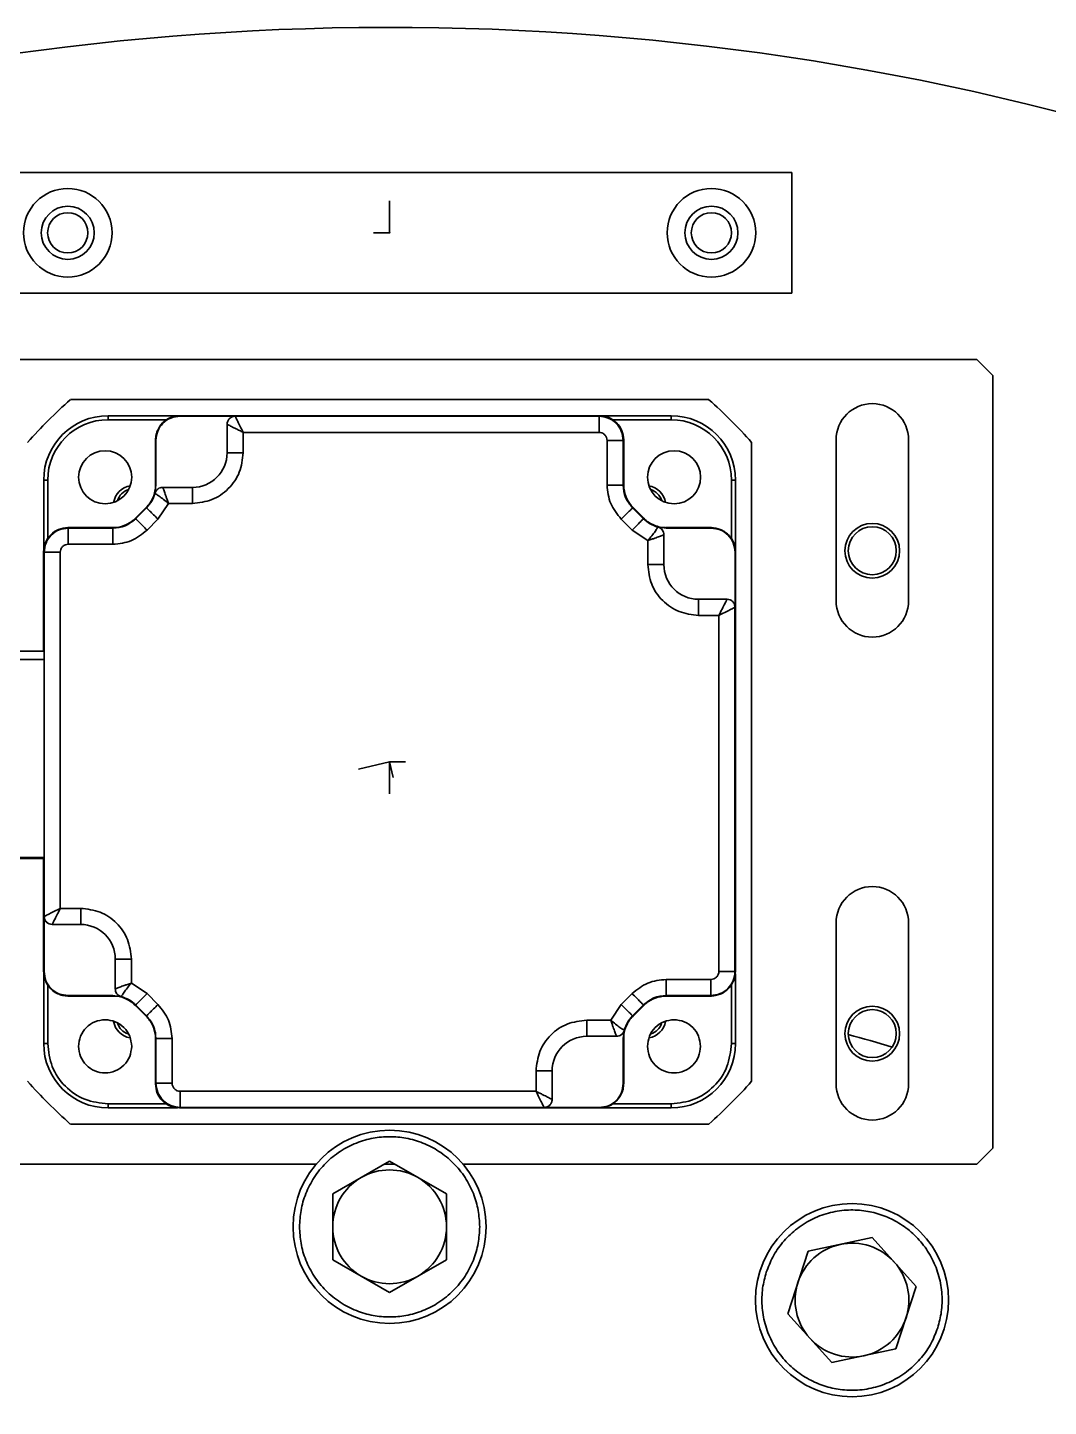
# Model space of a CAD drawing. Header units: millimetres. Extents: x -1052 to 3351, y 0 to 2015.
# Drawn here: x -251.562 to -249.685, y 1732.308 to 1734.842 of the extents above; entities that cross this region are included whole.
import ezdxf

# ---------------------------------------------------------------- set-up
doc = ezdxf.new("R2010")
doc.units = ezdxf.units.MM
doc.layers.add('AM_6', color=2, linetype='Continuous', lineweight=35)

msp = doc.modelspace()

# ---------------------------------------------------------------- linework, layer by layer
at = {"layer": 'AM_6'}
for p, q in [((-251.6358, 1734.576), (-250.1566, 1734.576)), ((-250.1566, 1734.576), (-250.1566, 1734.3541)), ((-250.8962, 1734.4651), (-250.8962, 1734.5236)), ((-250.8962, 1734.4651), (-250.9255, 1734.4651)), ((-250.1566, 1734.3541), (-251.6358, 1734.3541)), ((-251.929, 1734.2324), (-249.8164, 1734.2324)), ((-249.8164, 1734.2324), (-249.7868, 1734.2028)), ((-249.7868, 1734.2028), (-249.7868, 1732.7828)), ((-251.4832, 1734.1585), (-250.3092, 1734.1585)), ((-251.4139, 1734.1288), (-251.4139, 1734.1214)), ((-251.4139, 1734.1288), (-251.2822, 1734.1288)), ((-251.3068, 1734.1214), (-251.4139, 1734.1214)), ((-251.2823, 1734.1289), (-250.5101, 1734.1289)), ((-251.2823, 1734.1289), (-251.2821, 1734.1287)), ((-251.2821, 1734.1287), (-251.2815, 1734.1281)), ((-250.599, 1734.1287), (-251.2821, 1734.1287)), ((-251.2815, 1734.1281), (-251.1802, 1734.1281)), ((-251.1802, 1734.1281), (-251.1802, 1734.1279)), ((-251.1802, 1734.1279), (-250.5111, 1734.1279)), ((-250.5974, 1734.1286), (-250.599, 1734.1287)), ((-250.5983, 1734.1286), (-250.5104, 1734.1286)), ((-250.5105, 1734.1286), (-250.5974, 1734.1286)), ((-250.5111, 1734.1279), (-250.5105, 1734.1286)), ((-250.5111, 1734.1279), (-250.5111, 1734.0983)), ((-250.5104, 1734.1286), (-250.5101, 1734.1289)), ((-250.5102, 1734.1288), (-250.3785, 1734.1288)), ((-250.3785, 1734.1214), (-250.4856, 1734.1214)), ((-250.3785, 1734.1288), (-250.3785, 1734.1214)), ((-251.195, 1734.1131), (-251.195, 1734.1133)), ((-251.195, 1734.1131), (-251.195, 1734.0608)), ((-250.5111, 1734.0983), (-251.1654, 1734.0983)), ((-251.1654, 1734.0983), (-251.1654, 1734.0608)), ((-251.3264, 1734.0843), (-251.3267, 1734.0845)), ((-251.3267, 1734.0845), (-251.3267, 1734.0001)), ((-251.3265, 1734.0843), (-251.3259, 1734.0837)), ((-251.3265, 1734.0843), (-251.3265, 1734.0019)), ((-251.3259, 1734.0837), (-251.3259, 1734.0016)), ((-250.4964, 1734.0015), (-250.4964, 1734.0835)), ((-250.4661, 1734.0842), (-250.4668, 1734.0835)), ((-250.4668, 1734.0835), (-250.4668, 1734.0015)), ((-250.4661, 1734.0018), (-250.4661, 1734.0842)), ((-250.4658, 1734.0845), (-250.466, 1734.0843)), ((-250.466, 1734.0843), (-250.466, 1733.9996)), ((-250.4658, 1734.0845), (-250.4658, 1733.9964)), ((-250.2306, 1734.0799), (-250.2306, 1732.9058)), ((-250.0753, 1733.7887), (-250.0753, 1734.0845)), ((-249.9421, 1733.7887), (-249.9421, 1734.0845)), ((-251.195, 1734.0608), (-251.1654, 1734.0608)), ((-251.5248, 1734.0106), (-251.5322, 1734.0106)), ((-251.5322, 1734.0106), (-251.5322, 1733.8789)), ((-251.5248, 1734.0106), (-251.5248, 1733.9034)), ((-251.3259, 1734.0016), (-251.3279, 1733.9863)), ((-251.3259, 1734.0016), (-251.3265, 1734.0019)), ((-251.3136, 1733.9972), (-251.3134, 1733.9972)), ((-251.3134, 1733.9972), (-251.2586, 1733.9972)), ((-251.2586, 1733.9972), (-251.2586, 1733.9677)), ((-250.4661, 1734.0018), (-250.4668, 1734.0015)), ((-250.4659, 1733.9972), (-250.4661, 1734.0018)), ((-250.2602, 1734.0106), (-250.2676, 1734.0106)), ((-250.2676, 1733.9034), (-250.2676, 1734.0106)), ((-250.2602, 1734.0106), (-250.2602, 1733.8789)), ((-251.3277, 1733.9863), (-251.3279, 1733.9863)), ((-251.3028, 1733.9677), (-251.3221, 1733.9388)), ((-251.2586, 1733.9677), (-251.3028, 1733.9677)), ((-251.3643, 1733.9398), (-251.3635, 1733.9406)), ((-251.3438, 1733.96), (-251.3634, 1733.9404)), ((-251.3631, 1733.9396), (-251.3634, 1733.9404)), ((-251.3631, 1733.9396), (-251.343, 1733.9597)), ((-251.3439, 1733.9602), (-251.3427, 1733.9614)), ((-251.343, 1733.9597), (-251.3438, 1733.96)), ((-251.3221, 1733.9388), (-251.3421, 1733.9187)), ((-250.4503, 1733.9187), (-250.4704, 1733.9388)), ((-250.4494, 1733.9597), (-250.4486, 1733.96)), ((-250.4494, 1733.9597), (-250.4294, 1733.9396)), ((-250.4492, 1733.9609), (-250.4276, 1733.9393)), ((-250.429, 1733.9404), (-250.4486, 1733.96)), ((-250.4294, 1733.9396), (-250.429, 1733.9404)), ((-251.4879, 1733.9233), (-251.4876, 1733.923)), ((-251.4879, 1733.9233), (-251.3998, 1733.9233)), ((-251.4876, 1733.923), (-251.403, 1733.923)), ((-251.4876, 1733.9229), (-251.4869, 1733.9223)), ((-251.4052, 1733.9229), (-251.4876, 1733.9229)), ((-251.4869, 1733.9223), (-251.4049, 1733.9223)), ((-251.4869, 1733.9223), (-251.4869, 1733.8927)), ((-251.4006, 1733.9231), (-251.4052, 1733.9229)), ((-251.4052, 1733.9229), (-251.4049, 1733.9223)), ((-251.4049, 1733.9223), (-251.4049, 1733.8927)), ((-250.4214, 1733.8994), (-250.4503, 1733.9187)), ((-250.4028, 1733.9243), (-250.4028, 1733.9245)), ((-250.3874, 1733.9225), (-250.4028, 1733.9245)), ((-250.389, 1733.9233), (-250.3045, 1733.9233)), ((-250.3874, 1733.9225), (-250.3872, 1733.9231)), ((-250.3874, 1733.9225), (-250.3053, 1733.9225)), ((-250.3047, 1733.9231), (-250.3872, 1733.9231)), ((-250.3053, 1733.9225), (-250.3047, 1733.9231)), ((-250.3047, 1733.9231), (-250.3045, 1733.9233)), ((-251.4049, 1733.8927), (-251.4869, 1733.8927)), ((-250.4214, 1733.8552), (-250.4214, 1733.8994)), ((-250.3918, 1733.91), (-250.3918, 1733.8552)), ((-251.5323, 1733.8789), (-251.532, 1733.8787)), ((-251.5323, 1733.8789), (-251.5323, 1733.6964)), ((-251.532, 1733.8787), (-251.532, 1733.7908)), ((-251.5313, 1733.8779), (-251.5319, 1733.8786)), ((-251.5319, 1733.8786), (-251.5319, 1733.7916)), ((-251.5313, 1733.8779), (-251.5313, 1733.6807)), ((-251.5017, 1733.8779), (-251.5017, 1733.2236)), ((-250.2603, 1733.8787), (-250.261, 1733.8781)), ((-250.261, 1733.8781), (-250.261, 1733.7768)), ((-250.2603, 1733.1956), (-250.2603, 1733.8787)), ((-250.2602, 1733.8789), (-250.2602, 1733.1068)), ((-250.3918, 1733.8552), (-250.4214, 1733.8552)), ((-251.5321, 1733.7901), (-251.5319, 1733.7916)), ((-251.5321, 1733.7901), (-251.5321, 1733.6964)), ((-250.3282, 1733.7916), (-250.276, 1733.7916)), ((-250.3282, 1733.7916), (-250.3282, 1733.762)), ((-250.2907, 1733.762), (-250.3282, 1733.762)), ((-250.2907, 1733.1078), (-250.2907, 1733.762)), ((-250.2612, 1733.7768), (-250.2612, 1733.1078)), ((-250.261, 1733.7768), (-250.2612, 1733.7768)), ((-251.7087, 1733.6964), (-251.5312, 1733.6964)), ((-251.5312, 1733.6807), (-251.5312, 1733.6964)), ((-251.5312, 1733.6807), (-251.6644, 1733.6807)), ((-251.5312, 1733.6807), (-251.5312, 1733.3168)), ((-250.8962, 1733.4928), (-250.9532, 1733.4795)), ((-250.8962, 1733.4928), (-250.8669, 1733.4928)), ((-250.8962, 1733.4928), (-250.8962, 1733.4343)), ((-250.8962, 1733.4928), (-250.8896, 1733.4643)), ((-251.7087, 1733.3168), (-251.5312, 1733.3168)), ((-251.599, 1733.3153), (-251.5323, 1733.3153)), ((-251.5323, 1733.3168), (-251.5323, 1733.1068)), ((-251.5321, 1733.3168), (-251.5321, 1733.1069)), ((-251.5313, 1733.3168), (-251.5313, 1733.2088)), ((-251.5315, 1733.2088), (-251.5315, 1733.1076)), ((-251.5313, 1733.2088), (-251.5315, 1733.2088)), ((-251.5017, 1733.2236), (-251.4642, 1733.2236)), ((-251.4642, 1733.194), (-251.4642, 1733.2236)), ((-251.5165, 1733.194), (-251.5167, 1733.194)), ((-251.4642, 1733.194), (-251.5165, 1733.194)), ((-250.2605, 1733.194), (-250.2603, 1733.1956)), ((-250.2605, 1733.1071), (-250.2605, 1733.194)), ((-250.2604, 1733.1949), (-250.2604, 1733.107)), ((-250.0753, 1732.9012), (-250.0753, 1733.197)), ((-249.9421, 1732.9012), (-249.9421, 1733.197)), ((-251.4006, 1733.1304), (-251.371, 1733.1304)), ((-251.4006, 1733.0757), (-251.4006, 1733.1304)), ((-251.371, 1733.1304), (-251.371, 1733.0863)), ((-251.5321, 1733.1069), (-251.5323, 1733.1068)), ((-251.5322, 1733.1068), (-251.5322, 1732.9751)), ((-251.5315, 1733.1076), (-251.5321, 1733.1069)), ((-250.2612, 1733.1078), (-250.2605, 1733.1071)), ((-250.2604, 1733.107), (-250.2602, 1733.1068)), ((-250.2602, 1733.1032), (-250.2602, 1732.9751)), ((-251.5248, 1733.0823), (-251.5248, 1732.9751)), ((-251.371, 1733.0863), (-251.3421, 1733.067)), ((-250.3875, 1733.093), (-250.3875, 1733.0634)), ((-250.3875, 1733.093), (-250.3055, 1733.093)), ((-250.3055, 1733.093), (-250.3055, 1733.0634)), ((-250.2676, 1732.9751), (-250.2676, 1733.0823)), ((-251.4879, 1733.0624), (-251.4035, 1733.0624)), ((-251.4877, 1733.0626), (-251.4871, 1733.0632)), ((-251.4877, 1733.0626), (-251.4052, 1733.0626)), ((-251.4871, 1733.0632), (-251.405, 1733.0632)), ((-251.405, 1733.0632), (-251.4052, 1733.0626)), ((-251.3897, 1733.0612), (-251.405, 1733.0632)), ((-251.3896, 1733.0614), (-251.3897, 1733.0612)), ((-251.3421, 1733.067), (-251.3221, 1733.0469)), ((-250.4704, 1733.0469), (-250.4503, 1733.067)), ((-250.3926, 1733.0624), (-250.3045, 1733.0624)), ((-250.3918, 1733.0625), (-250.3872, 1733.0627)), ((-250.3894, 1733.0626), (-250.3048, 1733.0626)), ((-250.3055, 1733.0634), (-250.3875, 1733.0634)), ((-250.3872, 1733.0627), (-250.3875, 1733.0634)), ((-250.3049, 1733.0627), (-250.3872, 1733.0627)), ((-250.3055, 1733.0634), (-250.3049, 1733.0627)), ((-250.3045, 1733.0624), (-250.3048, 1733.0626)), ((-251.3648, 1733.0464), (-251.3635, 1733.0451)), ((-251.3634, 1733.0452), (-251.3631, 1733.0461)), ((-251.3634, 1733.0452), (-251.3438, 1733.0256)), ((-251.343, 1733.026), (-251.3631, 1733.0461)), ((-251.3439, 1733.0255), (-251.3432, 1733.0248)), ((-251.343, 1733.026), (-251.3438, 1733.0256)), ((-250.4896, 1733.018), (-250.4704, 1733.0469)), ((-250.4498, 1733.0243), (-250.4485, 1733.0255)), ((-250.4294, 1733.0461), (-250.4494, 1733.026)), ((-250.4486, 1733.0256), (-250.4494, 1733.026)), ((-250.429, 1733.0452), (-250.4486, 1733.0256)), ((-250.4294, 1733.0461), (-250.429, 1733.0452)), ((-250.4289, 1733.0451), (-250.4282, 1733.0458)), ((-250.5338, 1733.018), (-250.4896, 1733.018)), ((-250.5338, 1732.9884), (-250.5338, 1733.018)), ((-251.5248, 1732.9751), (-251.5322, 1732.9751)), ((-251.3267, 1732.996), (-251.3267, 1732.9893)), ((-251.3267, 1732.9892), (-251.3267, 1732.9012)), ((-251.3265, 1732.9884), (-251.3263, 1732.9839)), ((-251.3264, 1732.9861), (-251.3264, 1732.9014)), ((-251.3263, 1732.9839), (-251.3257, 1732.9841)), ((-251.3263, 1732.9015), (-251.3263, 1732.9839)), ((-251.3257, 1732.9022), (-251.3257, 1732.9841)), ((-251.2961, 1732.9841), (-251.2961, 1732.9022)), ((-250.4791, 1732.9884), (-250.5338, 1732.9884)), ((-250.4666, 1732.9841), (-250.4645, 1732.9994)), ((-250.4666, 1732.9841), (-250.4659, 1732.9838)), ((-250.4666, 1732.9841), (-250.4666, 1732.902)), ((-250.4659, 1732.9013), (-250.4659, 1732.9838)), ((-250.4658, 1732.9856), (-250.4658, 1732.9012)), ((-250.4648, 1732.9994), (-250.4645, 1732.9994)), ((-250.2602, 1732.9751), (-250.2676, 1732.9751)), ((-250.627, 1732.8874), (-250.627, 1732.9248)), ((-250.5974, 1732.9248), (-250.627, 1732.9248)), ((-250.5974, 1732.9248), (-250.5974, 1732.8726)), ((-251.3267, 1732.9012), (-251.3264, 1732.9014)), ((-251.3257, 1732.9022), (-251.3263, 1732.9015)), ((-250.4666, 1732.902), (-250.4659, 1732.9013)), ((-251.2813, 1732.8874), (-250.627, 1732.8874)), ((-251.2813, 1732.8874), (-251.2813, 1732.8578)), ((-251.4139, 1732.8642), (-251.3068, 1732.8642)), ((-251.4139, 1732.8642), (-251.4139, 1732.8568)), ((-251.2859, 1732.8568), (-251.4139, 1732.8568)), ((-251.2823, 1732.8568), (-251.282, 1732.857)), ((-251.282, 1732.857), (-251.1942, 1732.857)), ((-251.2819, 1732.8571), (-251.2813, 1732.8578)), ((-251.195, 1732.8571), (-251.2819, 1732.8571)), ((-250.6122, 1732.8578), (-251.2813, 1732.8578)), ((-251.1935, 1732.857), (-251.195, 1732.8571)), ((-250.5103, 1732.857), (-251.1935, 1732.857)), ((-250.6122, 1732.8578), (-250.6122, 1732.8576)), ((-250.6122, 1732.8576), (-250.5109, 1732.8576)), ((-250.5109, 1732.8576), (-250.5103, 1732.857)), ((-250.5103, 1732.857), (-250.5101, 1732.8568)), ((-250.5102, 1732.8568), (-250.3785, 1732.8568)), ((-250.4856, 1732.8642), (-250.3785, 1732.8642)), ((-250.3785, 1732.8568), (-250.3785, 1732.8642)), ((-250.3092, 1732.8272), (-251.4832, 1732.8272)), ((-249.7868, 1732.7828), (-249.8164, 1732.7532)), ((-251.0314, 1732.7532), (-251.976, 1732.7532)), ((-250.8962, 1732.759), (-251.0008, 1732.6987)), ((-250.8862, 1732.7532), (-250.9063, 1732.7532)), ((-250.7916, 1732.6987), (-250.8962, 1732.759)), ((-249.8164, 1732.7532), (-250.761, 1732.7532)), ((-251.0008, 1732.6987), (-251.0008, 1732.5779)), ((-250.7916, 1732.5779), (-250.7916, 1732.6987)), ((-250.0087, 1732.6185), (-250.1268, 1732.5934)), ((-249.9279, 1732.5287), (-250.0087, 1732.6185)), ((-251.0008, 1732.5779), (-250.8962, 1732.5175)), ((-250.8962, 1732.5175), (-250.7916, 1732.5779)), ((-250.1268, 1732.5934), (-250.1642, 1732.4785)), ((-249.9652, 1732.4139), (-249.9279, 1732.5287)), ((-250.1642, 1732.4785), (-250.0833, 1732.3888)), ((-250.0833, 1732.3888), (-249.9652, 1732.4139))]:
    msp.add_line(p, q, dxfattribs=at)
for centre, radius in [((-251.4879, 1734.4651), 0.0814), ((-250.3045, 1734.4651), 0.0814), ((-251.4879, 1734.4651), 0.0488), ((-251.4879, 1734.4651), 0.037), ((-250.3045, 1734.4651), 0.0488), ((-250.3045, 1734.4651), 0.037), ((-251.4192, 1734.0158), 0.0488), ((-250.3732, 1734.0158), 0.0488), ((-250.0087, 1733.8808), 0.0503), ((-250.0087, 1733.8808), 0.0441), ((-250.0087, 1732.9933), 0.0503), ((-250.0087, 1732.9933), 0.0441), ((-250.8962, 1732.6383), 0.1775), ((-250.046, 1732.5036), 0.1775)]:
    msp.add_circle(centre, radius, dxfattribs=at)
for centre, radius, start, end in [((-250.8962, 1729.887), 4.9553, 0, 218.4103), ((-250.8962, 1733.4928), 0.8875, 131.4096, 138.5904), ((-250.8962, 1733.4928), 0.8875, 41.4096, 48.5904), ((-250.0087, 1734.0845), 0.0666, 0, 180), ((-251.4139, 1734.0106), 0.1183, 90, 180), ((-251.4139, 1734.0106), 0.1109, 90, 180), ((-250.3785, 1734.0106), 0.1183, 0, 90), ((-250.3785, 1734.0106), 0.1109, 0, 90), ((-251.2586, 1734.0608), 0.0636, 270, 0), ((-251.3669, 1733.9635), 0.0373, 99.2243, 170.7757), ((-251.3669, 1733.9635), 0.0311, 106.873, 163.127), ((-250.4255, 1733.9635), 0.0373, 9.2243, 80.7757), ((-250.4255, 1733.9635), 0.0311, 16.873, 73.127), ((-250.3282, 1733.8552), 0.0636, 180, 270), ((-250.0087, 1733.7887), 0.0666, 180, 0), ((-250.0087, 1733.197), 0.0666, 0, 180), ((-251.4642, 1733.1304), 0.0636, 0, 90), ((-251.3669, 1733.0222), 0.0373, 190.4721, 259.4272), ((-251.3669, 1733.0222), 0.0311, 199.2804, 249.9842), ((-250.4255, 1733.0222), 0.0373, 280.534, 349.3965), ((-250.4255, 1733.0222), 0.0311, 288.9003, 340.2097), ((-251.4139, 1732.9751), 0.1183, 180, 270), ((-250.5338, 1732.9248), 0.0636, 90, 180), ((-250.3785, 1732.9751), 0.1183, 270, 0), ((-250.8962, 1729.887), 3.2172, 73.307, 74.8022), ((-250.8962, 1733.4928), 0.8875, 221.4096, 228.5904), ((-250.8962, 1733.4928), 0.8875, 311.4096, 318.5904), ((-250.0087, 1732.9012), 0.0666, 180, 0), ((-250.8962, 1732.6383), 0.1046, 120, 180), ((-250.8962, 1732.6383), 0.1046, 60, 120), ((-250.8962, 1732.6383), 0.1046, 0, 60), ((-250.8962, 1732.6383), 0.1046, 180, 240), ((-250.8962, 1732.6383), 0.1046, 300, 0), ((-250.046, 1732.5036), 0.1046, 102, 162), ((-250.046, 1732.5036), 0.1046, 42, 102), ((-250.046, 1732.5036), 0.1046, 342, 42), ((-250.8962, 1732.6383), 0.1046, 240, 300), ((-250.046, 1732.5036), 0.1046, 162, 222), ((-250.046, 1732.5036), 0.1046, 282, 342), ((-250.046, 1732.5036), 0.1046, 222, 282)]:
    msp.add_arc(centre, radius, start, end, dxfattribs=at)
for points, knots in [([(-251.2821, 1734.1287), (-251.2855, 1734.1285), (-251.2918, 1734.1282), (-251.3028, 1734.1242), (-251.3142, 1734.1164), (-251.322, 1734.105), (-251.3259, 1734.094), (-251.3263, 1734.0877), (-251.3265, 1734.0843)], [0, 0, 0, 0, 0.681731, 1.27337, 2.354131, 3.434892, 4.026531, 4.708261, 4.708261, 4.708261, 4.708261]), ([(-251.2815, 1734.1281), (-251.2873, 1734.1274), (-251.2989, 1734.1261), (-251.3136, 1734.1158), (-251.3239, 1734.1012), (-251.3252, 1734.0895), (-251.3259, 1734.0837)], [0, 0, 0, 0, 1.174887, 2.349774, 3.52466, 4.699548, 4.699548, 4.699548, 4.699548]), ([(-251.1654, 1734.0983), (-251.1672, 1734.1019), (-251.1709, 1734.1092), (-251.175, 1734.1174), (-251.1776, 1734.1227), (-251.1791, 1734.1257), (-251.18, 1734.1275), (-251.1802, 1734.1278), (-251.1802, 1734.1279)], [0, 0, 0, 0, 0.553342, 1.10482, 1.410588, 1.699695, 1.9741, 2.236088, 2.236088, 2.236088, 2.236088]), ([(-250.4661, 1734.0842), (-250.4668, 1734.09), (-250.4681, 1734.1016), (-250.4784, 1734.1163), (-250.493, 1734.1266), (-250.5047, 1734.1279), (-250.5105, 1734.1286)], [0, 0, 0, 0, 1.174887, 2.349774, 3.52466, 4.699548, 4.699548, 4.699548, 4.699548]), ([(-250.466, 1734.0843), (-250.4667, 1734.0901), (-250.468, 1734.1017), (-250.4783, 1734.1164), (-250.493, 1734.1266), (-250.5046, 1734.128), (-250.5104, 1734.1286)], [0, 0, 0, 0, 1.175575, 2.35069, 3.525348, 4.699547, 4.699547, 4.699547, 4.699547]), ([(-250.4658, 1734.0845), (-250.4664, 1734.0903), (-250.4678, 1734.1019), (-250.478, 1734.1166), (-250.4927, 1734.1269), (-250.5043, 1734.1282), (-250.5101, 1734.1289)], [0, 0, 0, 0, 1.173467, 2.347879, 3.52324, 4.699549, 4.699549, 4.699549, 4.699549]), ([(-251.1654, 1734.0983), (-251.1677, 1734.0995), (-251.1721, 1734.1017), (-251.1795, 1734.1053), (-251.1872, 1734.1092), (-251.1924, 1734.1118), (-251.1947, 1734.1129), (-251.1949, 1734.113), (-251.195, 1734.1131)], [0, 0, 0, 0, 0.351748, 0.666422, 1.183744, 1.711427, 1.972672, 2.236078, 2.236078, 2.236078, 2.236078]), ([(-250.4964, 1734.0835), (-250.4966, 1734.0854), (-250.4969, 1734.0882), (-250.4987, 1734.0917), (-250.5006, 1734.094), (-250.503, 1734.096), (-250.5064, 1734.0978), (-250.5093, 1734.0981), (-250.5111, 1734.0983)], [0, 0, 0, 0, 0.375354, 0.579312, 0.78381, 0.987768, 1.192265, 1.567619, 1.567619, 1.567619, 1.567619]), ([(-251.3134, 1733.9972), (-251.3133, 1733.9971), (-251.3132, 1733.9969), (-251.3124, 1733.9947), (-251.3105, 1733.9896), (-251.3077, 1733.982), (-251.3052, 1733.9746), (-251.3036, 1733.9701), (-251.3028, 1733.9677)], [0, 0, 0, 0, 0.253344, 0.50689, 1.024391, 1.488757, 1.785259, 2.124159, 2.124159, 2.124159, 2.124159]), ([(-250.4704, 1733.9388), (-250.4778, 1733.948), (-250.4926, 1733.9663), (-250.4951, 1733.9898), (-250.4964, 1734.0015)], [0, 0, 0, 0, 2.345723, 4.691667, 4.691667, 4.691667, 4.691667]), ([(-250.4668, 1734.0015), (-250.466, 1733.9937), (-250.4643, 1733.978), (-250.4544, 1733.9658), (-250.4494, 1733.9597)], [0, 0, 0, 0, 1.564749, 3.129471, 3.129471, 3.129471, 3.129471]), ([(-251.3277, 1733.9863), (-251.3275, 1733.9862), (-251.3273, 1733.986), (-251.3257, 1733.985), (-251.3231, 1733.9833), (-251.3188, 1733.9804), (-251.3118, 1733.9753), (-251.3058, 1733.9702), (-251.3028, 1733.9677)], [0, 0, 0, 0, 0.26643, 0.531928, 0.796179, 1.059158, 1.580475, 2.101442, 2.101442, 2.101442, 2.101442]), ([(-251.4049, 1733.9223), (-251.3971, 1733.9231), (-251.3814, 1733.9247), (-251.3692, 1733.9346), (-251.3631, 1733.9396)], [0, 0, 0, 0, 1.564749, 3.129471, 3.129471, 3.129471, 3.129471]), ([(-251.3634, 1733.9404), (-251.3686, 1733.9361), (-251.379, 1733.9273), (-251.3924, 1733.9247), (-251.3991, 1733.9234)], [0, 0, 0, 0, 1.357586, 2.715173, 2.715173, 2.715173, 2.715173]), ([(-251.4879, 1733.9233), (-251.4937, 1733.9226), (-251.5053, 1733.9213), (-251.52, 1733.911), (-251.5303, 1733.8963), (-251.5316, 1733.8847), (-251.5323, 1733.8789)], [0, 0, 0, 0, 1.176295, 2.351652, 3.52607, 4.699549, 4.699549, 4.699549, 4.699549]), ([(-251.4876, 1733.923), (-251.4934, 1733.9224), (-251.5051, 1733.921), (-251.5197, 1733.9108), (-251.53, 1733.8961), (-251.5313, 1733.8845), (-251.532, 1733.8787)], [0, 0, 0, 0, 1.174168, 2.348814, 3.52394, 4.699546, 4.699546, 4.699546, 4.699546]), ([(-251.4876, 1733.9229), (-251.4934, 1733.9223), (-251.505, 1733.9209), (-251.5197, 1733.9107), (-251.5299, 1733.896), (-251.5313, 1733.8844), (-251.5319, 1733.8786)], [0, 0, 0, 0, 1.174887, 2.349774, 3.52466, 4.699548, 4.699548, 4.699548, 4.699548]), ([(-251.3421, 1733.9187), (-251.3513, 1733.9113), (-251.3697, 1733.8964), (-251.3932, 1733.8939), (-251.4049, 1733.8927)], [0, 0, 0, 0, 2.345723, 4.691667, 4.691667, 4.691667, 4.691667]), ([(-250.4028, 1733.9243), (-250.4029, 1733.9242), (-250.403, 1733.924), (-250.4041, 1733.9223), (-250.4057, 1733.9198), (-250.4087, 1733.9154), (-250.4138, 1733.9085), (-250.4189, 1733.9024), (-250.4214, 1733.8994)], [0, 0, 0, 0, 0.26643, 0.531928, 0.796179, 1.059158, 1.580475, 2.101442, 2.101442, 2.101442, 2.101442]), ([(-250.261, 1733.8781), (-250.2616, 1733.8839), (-250.263, 1733.8956), (-250.2732, 1733.9102), (-250.2879, 1733.9205), (-250.2995, 1733.9218), (-250.3053, 1733.9225)], [0, 0, 0, 0, 1.174887, 2.349774, 3.52466, 4.699548, 4.699548, 4.699548, 4.699548]), ([(-250.2603, 1733.8787), (-250.2609, 1733.8843), (-250.2619, 1733.8929), (-250.2674, 1733.9033), (-250.2731, 1733.9103), (-250.2802, 1733.9161), (-250.2905, 1733.9216), (-250.2991, 1733.9225), (-250.3047, 1733.9231)], [0, 0, 0, 0, 1.126081, 1.7385, 2.351458, 2.963876, 3.576835, 4.702915, 4.702915, 4.702915, 4.702915]), ([(-251.4869, 1733.8927), (-251.4887, 1733.8925), (-251.4916, 1733.8922), (-251.4951, 1733.8903), (-251.4974, 1733.8884), (-251.4993, 1733.8861), (-251.5012, 1733.8826), (-251.5015, 1733.8798), (-251.5017, 1733.8779)], [0, 0, 0, 0, 0.375354, 0.579312, 0.78381, 0.987768, 1.192265, 1.567619, 1.567619, 1.567619, 1.567619]), ([(-250.4214, 1733.8994), (-250.419, 1733.9002), (-250.4145, 1733.9018), (-250.4071, 1733.9043), (-250.3995, 1733.9071), (-250.3944, 1733.909), (-250.3921, 1733.9099), (-250.3919, 1733.9099), (-250.3918, 1733.91)], [0, 0, 0, 0, 0.338903, 0.635406, 1.099768, 1.617269, 1.870818, 2.124158, 2.124158, 2.124158, 2.124158]), ([(-250.276, 1733.7916), (-250.276, 1733.7915), (-250.2761, 1733.7913), (-250.2769, 1733.7897), (-250.2782, 1733.7871), (-250.2807, 1733.7822), (-250.2849, 1733.7738), (-250.2888, 1733.766), (-250.2907, 1733.762)], [0, 0, 0, 0, 0.244887, 0.501467, 0.771831, 1.05777, 1.63218, 2.23609, 2.23609, 2.23609, 2.23609]), ([(-250.2907, 1733.762), (-250.2871, 1733.7639), (-250.2799, 1733.7675), (-250.2716, 1733.7716), (-250.2663, 1733.7742), (-250.2633, 1733.7757), (-250.2615, 1733.7767), (-250.2613, 1733.7768), (-250.2612, 1733.7768)], [0, 0, 0, 0, 0.553342, 1.10482, 1.410588, 1.699695, 1.9741, 2.236088, 2.236088, 2.236088, 2.236088]), ([(-251.5017, 1733.2236), (-251.5053, 1733.2218), (-251.5126, 1733.2182), (-251.5208, 1733.214), (-251.5261, 1733.2114), (-251.5291, 1733.21), (-251.5309, 1733.209), (-251.5311, 1733.2089), (-251.5313, 1733.2088)], [0, 0, 0, 0, 0.553272, 1.104695, 1.410469, 1.6996, 1.974044, 2.236089, 2.236089, 2.236089, 2.236089]), ([(-251.5165, 1733.194), (-251.5164, 1733.1942), (-251.5163, 1733.1944), (-251.5152, 1733.1967), (-251.5126, 1733.2019), (-251.5087, 1733.2095), (-251.505, 1733.217), (-251.5028, 1733.2213), (-251.5017, 1733.2236)], [0, 0, 0, 0, 0.263406, 0.524652, 1.052334, 1.569656, 1.88433, 2.236078, 2.236078, 2.236078, 2.236078]), ([(-251.5321, 1733.1069), (-251.5319, 1733.1036), (-251.5315, 1733.0973), (-251.5276, 1733.0863), (-251.5198, 1733.0748), (-251.5084, 1733.0671), (-251.4974, 1733.0631), (-251.4911, 1733.0628), (-251.4877, 1733.0626)], [0, 0, 0, 0, 0.681731, 1.27337, 2.354131, 3.434892, 4.026531, 4.708261, 4.708261, 4.708261, 4.708261]), ([(-251.5315, 1733.1076), (-251.5308, 1733.1017), (-251.5295, 1733.0901), (-251.5192, 1733.0755), (-251.5045, 1733.0652), (-251.4929, 1733.0639), (-251.4871, 1733.0632)], [0, 0, 0, 0, 1.174887, 2.349774, 3.52466, 4.699548, 4.699548, 4.699548, 4.699548]), ([(-250.3055, 1733.093), (-250.3037, 1733.0932), (-250.3008, 1733.0935), (-250.2974, 1733.0953), (-250.295, 1733.0972), (-250.2931, 1733.0996), (-250.2913, 1733.103), (-250.2909, 1733.1059), (-250.2907, 1733.1078)], [0, 0, 0, 0, 0.375354, 0.579312, 0.78381, 0.987768, 1.192265, 1.567619, 1.567619, 1.567619, 1.567619]), ([(-250.3049, 1733.0627), (-250.3015, 1733.0629), (-250.2952, 1733.0633), (-250.2842, 1733.0672), (-250.2728, 1733.075), (-250.265, 1733.0865), (-250.2611, 1733.0974), (-250.2607, 1733.1037), (-250.2605, 1733.1071)], [0, 0, 0, 0, 0.681731, 1.27337, 2.354131, 3.434892, 4.026531, 4.708261, 4.708261, 4.708261, 4.708261]), ([(-251.371, 1733.0863), (-251.3734, 1733.0854), (-251.3779, 1733.0839), (-251.3854, 1733.0814), (-251.3929, 1733.0786), (-251.398, 1733.0767), (-251.4003, 1733.0758), (-251.4005, 1733.0757), (-251.4006, 1733.0757)], [0, 0, 0, 0, 0.338899, 0.635401, 1.099768, 1.617269, 1.870814, 2.124159, 2.124159, 2.124159, 2.124159]), ([(-251.3896, 1733.0614), (-251.3896, 1733.0615), (-251.3894, 1733.0617), (-251.3884, 1733.0634), (-251.3867, 1733.0659), (-251.3837, 1733.0703), (-251.3786, 1733.0772), (-251.3736, 1733.0832), (-251.371, 1733.0863)], [0, 0, 0, 0, 0.26643, 0.531928, 0.796179, 1.059158, 1.580475, 2.101442, 2.101442, 2.101442, 2.101442]), ([(-250.4503, 1733.067), (-250.4411, 1733.0744), (-250.4227, 1733.0892), (-250.3993, 1733.0917), (-250.3875, 1733.093)], [0, 0, 0, 0, 2.345721, 4.691664, 4.691664, 4.691664, 4.691664]), ([(-250.3875, 1733.0634), (-250.3954, 1733.0626), (-250.411, 1733.061), (-250.4232, 1733.051), (-250.4294, 1733.0461)], [0, 0, 0, 0, 1.564781, 3.129515, 3.129515, 3.129515, 3.129515]), ([(-251.3438, 1733.0256), (-251.3394, 1733.0204), (-251.3307, 1733.01), (-251.3281, 1732.9967), (-251.3268, 1732.99)], [0, 0, 0, 0, 1.357586, 2.715172, 2.715172, 2.715172, 2.715172]), ([(-251.3257, 1732.9841), (-251.3265, 1732.992), (-251.3281, 1733.0077), (-251.338, 1733.0199), (-251.343, 1733.026)], [0, 0, 0, 0, 1.564749, 3.129471, 3.129471, 3.129471, 3.129471]), ([(-251.3221, 1733.0469), (-251.3146, 1733.0377), (-251.2998, 1733.0194), (-251.2973, 1732.9959), (-251.2961, 1732.9841)], [0, 0, 0, 0, 2.345723, 4.691667, 4.691667, 4.691667, 4.691667]), ([(-250.4648, 1732.9994), (-250.4649, 1732.9995), (-250.4651, 1732.9996), (-250.4668, 1733.0007), (-250.4693, 1733.0023), (-250.4736, 1733.0053), (-250.4806, 1733.0104), (-250.4866, 1733.0155), (-250.4896, 1733.018)], [0, 0, 0, 0, 0.26643, 0.531928, 0.796179, 1.059158, 1.580475, 2.101442, 2.101442, 2.101442, 2.101442]), ([(-250.4896, 1733.018), (-250.4888, 1733.0156), (-250.4873, 1733.0111), (-250.4847, 1733.0037), (-250.482, 1732.9961), (-250.48, 1732.991), (-250.4792, 1732.9888), (-250.4791, 1732.9885), (-250.4791, 1732.9884)], [0, 0, 0, 0, 0.338899, 0.635401, 1.099768, 1.617269, 1.870815, 2.124159, 2.124159, 2.124159, 2.124159]), ([(-251.3267, 1732.9012), (-251.326, 1732.8953), (-251.3246, 1732.8837), (-251.3144, 1732.869), (-251.2997, 1732.8588), (-251.2881, 1732.8575), (-251.2823, 1732.8568)], [0, 0, 0, 0, 1.176298, 2.351655, 3.526072, 4.699549, 4.699549, 4.699549, 4.699549]), ([(-251.3264, 1732.9014), (-251.3257, 1732.8956), (-251.3244, 1732.884), (-251.3141, 1732.8693), (-251.2995, 1732.859), (-251.2878, 1732.8577), (-251.282, 1732.857)], [0, 0, 0, 0, 1.175331, 2.350365, 3.525104, 4.699547, 4.699547, 4.699547, 4.699547]), ([(-251.3263, 1732.9015), (-251.3257, 1732.8957), (-251.3243, 1732.8841), (-251.3141, 1732.8694), (-251.2994, 1732.8591), (-251.2878, 1732.8578), (-251.2819, 1732.8571)], [0, 0, 0, 0, 1.174887, 2.349774, 3.52466, 4.699548, 4.699548, 4.699548, 4.699548]), ([(-251.2961, 1732.9022), (-251.2959, 1732.9003), (-251.2956, 1732.8974), (-251.2937, 1732.894), (-251.2918, 1732.8916), (-251.2895, 1732.8897), (-251.286, 1732.8879), (-251.2831, 1732.8876), (-251.2813, 1732.8874)], [0, 0, 0, 0, 0.375354, 0.579312, 0.78381, 0.987767, 1.192265, 1.567619, 1.567619, 1.567619, 1.567619]), ([(-250.5109, 1732.8576), (-250.5051, 1732.8582), (-250.4935, 1732.8596), (-250.4788, 1732.8698), (-250.4686, 1732.8845), (-250.4672, 1732.8961), (-250.4666, 1732.902)], [0, 0, 0, 0, 1.174887, 2.349774, 3.52466, 4.699548, 4.699548, 4.699548, 4.699548]), ([(-250.5103, 1732.857), (-250.507, 1732.8572), (-250.5007, 1732.8575), (-250.4897, 1732.8615), (-250.4782, 1732.8692), (-250.4705, 1732.8807), (-250.4665, 1732.8917), (-250.4661, 1732.898), (-250.4659, 1732.9013)], [0, 0, 0, 0, 0.681731, 1.27337, 2.354131, 3.434892, 4.026531, 4.708261, 4.708261, 4.708261, 4.708261]), ([(-250.5974, 1732.8726), (-250.5975, 1732.8726), (-250.5977, 1732.8728), (-250.6, 1732.8739), (-250.6052, 1732.8765), (-250.6129, 1732.8803), (-250.6203, 1732.884), (-250.6247, 1732.8862), (-250.627, 1732.8874)], [0, 0, 0, 0, 0.263406, 0.524652, 1.052334, 1.569656, 1.88433, 2.236078, 2.236078, 2.236078, 2.236078]), ([(-250.627, 1732.8874), (-250.6252, 1732.8837), (-250.6216, 1732.8765), (-250.6174, 1732.8682), (-250.6148, 1732.863), (-250.6133, 1732.86), (-250.6124, 1732.8581), (-250.6123, 1732.8579), (-250.6122, 1732.8578)], [0, 0, 0, 0, 0.553342, 1.10482, 1.410588, 1.699696, 1.9741, 2.236088, 2.236088, 2.236088, 2.236088]), ([(-250.7305, 1732.6383), (-250.7311, 1732.6484), (-250.7322, 1732.6692), (-250.7414, 1732.7001), (-250.7567, 1732.7298), (-250.7782, 1732.7563), (-250.8047, 1732.7778), (-250.8344, 1732.7932), (-250.8653, 1732.802), (-250.8962, 1732.8049), (-250.9271, 1732.802), (-250.958, 1732.7932), (-250.9877, 1732.7778), (-251.0142, 1732.7563), (-251.0357, 1732.7298), (-251.051, 1732.7001), (-251.0602, 1732.6692), (-251.0613, 1732.6484), (-251.0619, 1732.6383)], [0, 0, 0, 0, 2.04892, 4.22057, 6.482504, 8.792439, 11.102374, 13.364308, 15.535958, 17.584878, 19.633798, 21.805448, 24.067382, 26.377317, 28.687252, 30.949186, 33.120836, 35.169756, 35.169756, 35.169756, 35.169756]), ([(-249.8885, 1732.4524), (-249.8858, 1732.4622), (-249.8805, 1732.4823), (-249.8797, 1732.5146), (-249.8851, 1732.5475), (-249.8974, 1732.5794), (-249.9159, 1732.608), (-249.9394, 1732.6318), (-249.966, 1732.6498), (-249.9945, 1732.6621), (-250.0248, 1732.6689), (-250.0569, 1732.67), (-250.0899, 1732.6646), (-250.1218, 1732.6523), (-250.1504, 1732.6337), (-250.1742, 1732.6102), (-250.1925, 1732.5837), (-250.1999, 1732.5643), (-250.2036, 1732.5548)], [0, 0, 0, 0, 2.04892, 4.22057, 6.482504, 8.792439, 11.102374, 13.364308, 15.535958, 17.584878, 19.633798, 21.805448, 24.067382, 26.377317, 28.687252, 30.949186, 33.120836, 35.169756, 35.169756, 35.169756, 35.169756]), ([(-251.0619, 1732.6383), (-251.0613, 1732.6282), (-251.0602, 1732.6074), (-251.051, 1732.5765), (-251.0357, 1732.5468), (-251.0142, 1732.5203), (-250.9877, 1732.4988), (-250.958, 1732.4834), (-250.9271, 1732.4745), (-250.8962, 1732.4717), (-250.8653, 1732.4745), (-250.8344, 1732.4834), (-250.8047, 1732.4988), (-250.7782, 1732.5203), (-250.7567, 1732.5468), (-250.7414, 1732.5765), (-250.7322, 1732.6074), (-250.7311, 1732.6282), (-250.7305, 1732.6383)], [0, 0, 0, 0, 2.04892, 4.22057, 6.482504, 8.792439, 11.102374, 13.364308, 15.535958, 17.584878, 19.633798, 21.805448, 24.067382, 26.377317, 28.687252, 30.949186, 33.120836, 35.169756, 35.169756, 35.169756, 35.169756]), ([(-250.2036, 1732.5548), (-250.2062, 1732.545), (-250.2116, 1732.5249), (-250.2123, 1732.4927), (-250.207, 1732.4597), (-250.1947, 1732.4279), (-250.1761, 1732.3992), (-250.1527, 1732.3754), (-250.126, 1732.3574), (-250.0975, 1732.3452), (-250.0672, 1732.3383), (-250.0351, 1732.3372), (-250.0021, 1732.3427), (-249.9703, 1732.355), (-249.9416, 1732.3735), (-249.9179, 1732.397), (-249.8996, 1732.4235), (-249.8921, 1732.443), (-249.8885, 1732.4524)], [0, 0, 0, 0, 2.04892, 4.22057, 6.482504, 8.792439, 11.102374, 13.364308, 15.535958, 17.584878, 19.633798, 21.805448, 24.067382, 26.377317, 28.687252, 30.949186, 33.120836, 35.169756, 35.169756, 35.169756, 35.169756])]:
    msp.add_open_spline(points, degree=3, knots=knots, dxfattribs=at)
for points in [[(-251.195, 1734.1133), (-251.1948, 1734.1152), (-251.1943, 1734.1191), (-251.1909, 1734.124), (-251.186, 1734.1274), (-251.1822, 1734.1279), (-251.1802, 1734.1281)], [(-251.1802, 1734.1279), (-251.1822, 1734.1277), (-251.186, 1734.1272), (-251.1909, 1734.1238), (-251.1943, 1734.1189), (-251.1948, 1734.115), (-251.195, 1734.1131)], [(-250.4668, 1734.0835), (-250.4674, 1734.0893), (-250.4688, 1734.101), (-250.479, 1734.1156), (-250.4937, 1734.1259), (-250.5053, 1734.1272), (-250.5111, 1734.1279)], [(-250.4668, 1734.0835), (-250.4672, 1734.0835), (-250.4681, 1734.0835), (-250.475, 1734.0835), (-250.4847, 1734.0835), (-250.4925, 1734.0835), (-250.4964, 1734.0835)], [(-251.1654, 1734.0608), (-251.1668, 1734.0486), (-251.1696, 1734.0242), (-251.1912, 1733.9934), (-251.222, 1733.9719), (-251.2464, 1733.9691), (-251.2586, 1733.9677)], [(-251.3265, 1734.0019), (-251.3267, 1733.998), (-251.3271, 1733.9902), (-251.3307, 1733.9791), (-251.3361, 1733.9687), (-251.3412, 1733.9629), (-251.3438, 1733.96)], [(-251.3279, 1733.9863), (-251.3273, 1733.9878), (-251.3262, 1733.9909), (-251.3227, 1733.9944), (-251.3184, 1733.9968), (-251.3152, 1733.9971), (-251.3136, 1733.9972)], [(-251.3277, 1733.9863), (-251.3271, 1733.9878), (-251.326, 1733.9908), (-251.3225, 1733.9944), (-251.3182, 1733.9968), (-251.315, 1733.9971), (-251.3134, 1733.9972)], [(-250.4964, 1734.0015), (-250.4925, 1734.0015), (-250.4847, 1734.0015), (-250.475, 1734.0015), (-250.4681, 1734.0015), (-250.4672, 1734.0015), (-250.4668, 1734.0015)], [(-250.4486, 1733.96), (-250.453, 1733.9652), (-250.4617, 1733.9757), (-250.4643, 1733.989), (-250.4656, 1733.9957)], [(-251.343, 1733.9597), (-251.3396, 1733.9636), (-251.3327, 1733.9715), (-251.3293, 1733.9813), (-251.3277, 1733.9863)], [(-251.3631, 1733.9396), (-251.3627, 1733.9393), (-251.3621, 1733.9387), (-251.3573, 1733.9338), (-251.3504, 1733.9269), (-251.3449, 1733.9214), (-251.3421, 1733.9187)], [(-251.343, 1733.9597), (-251.3427, 1733.9594), (-251.342, 1733.9587), (-251.3372, 1733.9539), (-251.3303, 1733.947), (-251.3248, 1733.9415), (-251.3221, 1733.9388)], [(-250.4494, 1733.9597), (-250.4498, 1733.9594), (-250.4504, 1733.9587), (-250.4552, 1733.9539), (-250.4621, 1733.947), (-250.4676, 1733.9415), (-250.4704, 1733.9388)], [(-250.4294, 1733.9396), (-250.4297, 1733.9393), (-250.4303, 1733.9387), (-250.4352, 1733.9338), (-250.4421, 1733.9269), (-250.4475, 1733.9214), (-250.4503, 1733.9187)], [(-250.4294, 1733.9396), (-250.4254, 1733.9362), (-250.4176, 1733.9293), (-250.4077, 1733.926), (-250.4028, 1733.9243)], [(-250.3872, 1733.9231), (-250.3911, 1733.9233), (-250.3988, 1733.9238), (-250.4099, 1733.9273), (-250.4203, 1733.9327), (-250.4261, 1733.9378), (-250.429, 1733.9404)], [(-251.4869, 1733.9223), (-251.4927, 1733.9216), (-251.5043, 1733.9203), (-251.519, 1733.91), (-251.5293, 1733.8953), (-251.5306, 1733.8837), (-251.5313, 1733.8779)], [(-250.4028, 1733.9245), (-250.4012, 1733.9239), (-250.3982, 1733.9228), (-250.3947, 1733.9194), (-250.3923, 1733.9151), (-250.392, 1733.9118), (-250.3918, 1733.9102)], [(-250.4028, 1733.9243), (-250.4013, 1733.9237), (-250.3982, 1733.9226), (-250.3947, 1733.9191), (-250.3923, 1733.9148), (-250.392, 1733.9116), (-250.3918, 1733.91)], [(-251.5017, 1733.8779), (-251.5055, 1733.8779), (-251.5133, 1733.8779), (-251.5231, 1733.8779), (-251.5299, 1733.8779), (-251.5308, 1733.8779), (-251.5313, 1733.8779)], [(-250.3282, 1733.762), (-250.3404, 1733.7634), (-250.3648, 1733.7663), (-250.3956, 1733.7878), (-250.4172, 1733.8186), (-250.42, 1733.843), (-250.4214, 1733.8552)], [(-250.276, 1733.7916), (-250.274, 1733.7914), (-250.2701, 1733.791), (-250.2653, 1733.7875), (-250.2618, 1733.7827), (-250.2614, 1733.7788), (-250.2612, 1733.7768)], [(-250.2757, 1733.7916), (-250.2738, 1733.7914), (-250.2699, 1733.791), (-250.265, 1733.7875), (-250.2616, 1733.7827), (-250.2612, 1733.7788), (-250.261, 1733.7768)], [(-251.5167, 1733.194), (-251.5186, 1733.1943), (-251.5225, 1733.1947), (-251.5274, 1733.1981), (-251.5308, 1733.203), (-251.5312, 1733.2069), (-251.5315, 1733.2088)], [(-251.5313, 1733.2088), (-251.531, 1733.2069), (-251.5306, 1733.203), (-251.5272, 1733.1981), (-251.5223, 1733.1947), (-251.5184, 1733.1943), (-251.5165, 1733.194)], [(-251.4642, 1733.2236), (-251.452, 1733.2222), (-251.4276, 1733.2194), (-251.3968, 1733.1979), (-251.3752, 1733.1671), (-251.3724, 1733.1426), (-251.371, 1733.1304)], [(-250.2612, 1733.1078), (-250.2618, 1733.102), (-250.2632, 1733.0903), (-250.2734, 1733.0757), (-250.2881, 1733.0654), (-250.2997, 1733.0641), (-250.3055, 1733.0634)], [(-250.2612, 1733.1078), (-250.2616, 1733.1078), (-250.2625, 1733.1078), (-250.2694, 1733.1078), (-250.2791, 1733.1078), (-250.2869, 1733.1078), (-250.2907, 1733.1078)], [(-251.4052, 1733.0626), (-251.4014, 1733.0624), (-251.3936, 1733.0619), (-251.3825, 1733.0584), (-251.3721, 1733.053), (-251.3663, 1733.0478), (-251.3634, 1733.0452)], [(-251.3896, 1733.0614), (-251.3911, 1733.062), (-251.3942, 1733.0631), (-251.3977, 1733.0665), (-251.4002, 1733.0708), (-251.4005, 1733.0741), (-251.4006, 1733.0757)], [(-251.3897, 1733.0612), (-251.3912, 1733.0617), (-251.3942, 1733.0629), (-251.3977, 1733.0663), (-251.4002, 1733.0706), (-251.4005, 1733.0738), (-251.4006, 1733.0755)], [(-251.3631, 1733.0461), (-251.367, 1733.0495), (-251.3748, 1733.0564), (-251.3847, 1733.0597), (-251.3896, 1733.0614)], [(-251.3631, 1733.0461), (-251.3627, 1733.0464), (-251.3621, 1733.047), (-251.3573, 1733.0519), (-251.3504, 1733.0588), (-251.3449, 1733.0642), (-251.3421, 1733.067)], [(-250.4294, 1733.0461), (-250.4297, 1733.0464), (-250.4303, 1733.047), (-250.4352, 1733.0519), (-250.4421, 1733.0588), (-250.4475, 1733.0642), (-250.4503, 1733.067)], [(-250.429, 1733.0452), (-250.4238, 1733.0496), (-250.4134, 1733.0583), (-250.4, 1733.0609), (-250.3934, 1733.0622)], [(-251.343, 1733.026), (-251.3427, 1733.0263), (-251.342, 1733.0269), (-251.3372, 1733.0318), (-251.3303, 1733.0387), (-251.3248, 1733.0442), (-251.3221, 1733.0469)], [(-250.4494, 1733.026), (-250.4498, 1733.0263), (-250.4504, 1733.0269), (-250.4552, 1733.0318), (-250.4621, 1733.0387), (-250.4676, 1733.0442), (-250.4704, 1733.0469)], [(-250.4659, 1732.9838), (-250.4657, 1732.9877), (-250.4653, 1732.9954), (-250.4617, 1733.0066), (-250.4564, 1733.017), (-250.4512, 1733.0227), (-250.4486, 1733.0256)], [(-250.4494, 1733.026), (-250.4529, 1733.0221), (-250.4597, 1733.0142), (-250.4631, 1733.0044), (-250.4648, 1732.9994)], [(-251.3704, 1732.9699), (-251.3711, 1732.9763), (-251.3726, 1732.989), (-251.3839, 1733.0053), (-251.4, 1733.0161), (-251.4192, 1733.02), (-251.4384, 1733.0161), (-251.4545, 1733.0053), (-251.4658, 1732.989), (-251.4673, 1732.9763), (-251.468, 1732.9699)], [(-250.627, 1732.9248), (-250.6256, 1732.937), (-250.6228, 1732.9615), (-250.6012, 1732.9923), (-250.5704, 1733.0138), (-250.546, 1733.0166), (-250.5338, 1733.018)], [(-250.3244, 1732.9699), (-250.3252, 1732.9763), (-250.3266, 1732.989), (-250.3379, 1733.0053), (-250.3541, 1733.0161), (-250.3732, 1733.02), (-250.3924, 1733.0161), (-250.4086, 1733.0053), (-250.4199, 1732.989), (-250.4213, 1732.9763), (-250.4221, 1732.9699)], [(-251.5248, 1732.9751), (-251.5231, 1732.9606), (-251.5198, 1732.9315), (-251.4942, 1732.8949), (-251.4575, 1732.8692), (-251.4285, 1732.8659), (-251.4139, 1732.8642)], [(-251.3257, 1732.9841), (-251.3252, 1732.9841), (-251.3243, 1732.9841), (-251.3175, 1732.9841), (-251.3077, 1732.9841), (-251.2999, 1732.9841), (-251.2961, 1732.9841)], [(-250.4791, 1732.9884), (-250.4774, 1732.9886), (-250.4742, 1732.9889), (-250.4699, 1732.9913), (-250.4665, 1732.9949), (-250.4653, 1732.9979), (-250.4648, 1732.9994)], [(-250.4645, 1732.9994), (-250.4651, 1732.9979), (-250.4662, 1732.9948), (-250.4697, 1732.9913), (-250.474, 1732.9889), (-250.4772, 1732.9886), (-250.4788, 1732.9884)], [(-250.3785, 1732.8642), (-250.364, 1732.8659), (-250.3349, 1732.8692), (-250.2983, 1732.8949), (-250.2726, 1732.9315), (-250.2693, 1732.9606), (-250.2676, 1732.9751)], [(-251.468, 1732.9699), (-251.4673, 1732.9635), (-251.4658, 1732.9507), (-251.4545, 1732.9345), (-251.4384, 1732.9236), (-251.4192, 1732.9198), (-251.4, 1732.9236), (-251.3839, 1732.9345), (-251.3726, 1732.9507), (-251.3711, 1732.9635), (-251.3704, 1732.9699)], [(-250.4221, 1732.9699), (-250.4213, 1732.9635), (-250.4199, 1732.9507), (-250.4086, 1732.9345), (-250.3924, 1732.9236), (-250.3732, 1732.9198), (-250.3541, 1732.9236), (-250.3379, 1732.9345), (-250.3266, 1732.9507), (-250.3252, 1732.9635), (-250.3244, 1732.9699)], [(-251.2961, 1732.9022), (-251.2999, 1732.9022), (-251.3077, 1732.9022), (-251.3175, 1732.9022), (-251.3243, 1732.9022), (-251.3252, 1732.9022), (-251.3257, 1732.9022)], [(-251.2813, 1732.8578), (-251.2871, 1732.8585), (-251.2987, 1732.8598), (-251.3134, 1732.8701), (-251.3237, 1732.8847), (-251.325, 1732.8964), (-251.3257, 1732.9022)], [(-250.6122, 1732.8578), (-250.6103, 1732.858), (-250.6064, 1732.8585), (-250.6015, 1732.8619), (-250.5981, 1732.8668), (-250.5976, 1732.8706), (-250.5974, 1732.8726)], [(-250.5974, 1732.8724), (-250.5976, 1732.8704), (-250.5981, 1732.8666), (-250.6015, 1732.8617), (-250.6064, 1732.8582), (-250.6103, 1732.8578), (-250.6122, 1732.8576)]]:
    msp.add_open_spline(points, degree=3, dxfattribs=at)
for p in [(-250.8962, 1734.4651), (-250.8962, 1733.4928), (-250.8962, 1733.4928)]:
    msp.add_point(p, dxfattribs=at)

doc.saveas('drawing.dxf')
